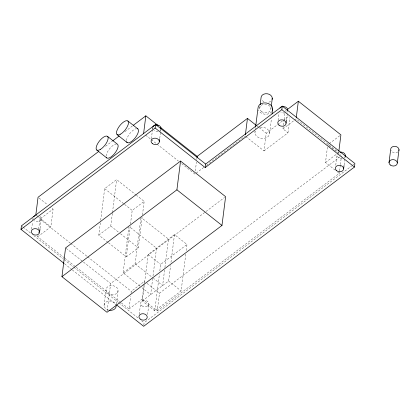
<?xml version="1.0" encoding="UTF-8"?>
<svg xmlns="http://www.w3.org/2000/svg" width="420" height="420" viewBox="0 0 420 420"><rect width="100%" height="100%" fill="white"/><g stroke="black" fill="none" stroke-linecap="round" stroke-linejoin="round"><path stroke-width="0.32" stroke-dasharray="2.1 1.58" d="M31.605 229.189L32.487 222.238M32.807 219.707L32.965 218.442A4.169 3.203 7.2 0 0 33.128 219.282M64.36 257.885L37.663 236.791L37.826 235.526M38.147 232.995L38.304 231.73M38.624 229.204L39.9 219.093L53.072 209.139L50.573 207.16M40.079 228.212L41.276 218.731M37.663 236.791L50.841 226.837L53.072 209.139M107.966 242.366L98.789 235.111L100.338 222.852M100.664 220.269L104.659 188.659L116.634 179.608L136.012 194.922M98.789 235.111L110.764 226.06L112.397 213.161M112.476 212.515L116.634 179.608M104.029 305.487L105.987 290M107.163 311.015L110.633 283.537L224.558 197.463M116.398 303.97L118.109 290.419M139.939 286.146L123.113 272.843L128.898 227.036M108.481 242.765L126.326 256.872L130.158 226.548M130.483 223.97L132.195 210.42L144.17 201.369L136.521 195.326M121.338 302.915L129.04 308.999L130.636 296.363M131.035 293.202L131.271 291.302L144.448 281.353L144.207 283.248M123.113 272.843L135.088 263.797L140.873 217.991M151.368 138.705L152.486 129.859M152.565 129.224L152.728 127.964M126.326 256.872L138.301 247.826L142.133 217.502M142.459 214.919L144.17 201.369M159.763 138.359L160.561 132.037M160.64 131.407L160.881 129.512M139.251 314.26L140.611 303.513M129.04 308.999L142.212 299.045L144.128 283.878M185.777 254.153L181.13 290.929L154.78 310.832L142.265 300.941L144.302 284.812M144.627 282.23L148.134 254.489L174.484 234.581L187 244.472L186.102 251.57M143.813 325.122L144.113 322.765L351.755 165.89M147.567 314.543L148.922 303.802M152.686 278.476L150.649 294.609L141.981 287.758M153.011 275.898L156.518 248.157L129.491 226.795M154.78 310.832L159.427 274.06M159.836 270.832L160.65 264.38L187 244.472M142.212 299.045L157.232 310.916L159.469 293.223L339.938 156.875M164.582 270.076L162.624 285.558L153.447 278.303M164.908 267.493L168.494 239.106L141.466 217.749M142.265 300.941L168.614 281.038L170.567 265.55M170.977 262.327L174.484 234.581M195.321 170.929L196.439 162.078M196.76 159.553L196.917 158.287M254.898 132.636L255.061 131.355M255.386 128.793L255.549 127.512M259.707 108.36L260.096 105.273M245.732 136.49L263.996 150.922L266.233 133.229L277.169 124.966M270.963 108.748L271.199 106.895M269.619 133.14L271.483 118.414M278.082 120.367L279.043 112.781M263.996 150.922L287.952 132.825L282.944 128.872L283.343 125.711M283.421 125.076L284.062 120.02M284.141 119.39L284.939 113.069M286.556 119.39L287.516 111.804M287.952 132.825L289.868 117.658M335.192 170.163L325.5 162.503L327.658 145.441M335.743 165.239L337.019 155.127M157.232 310.916L339.271 173.387L339.507 171.491M339.591 170.856L340.305 165.17M340.389 164.535L341.423 156.319M344.132 164.892L345.172 156.676M105.551 146.276L112.355 141.136M124.908 131.649L132.237 126.11M203.737 167.428L194.922 174.09L181.067 163.139M206.33 165.47L245.222 136.085M285.18 111.174L286.193 110.408M277.688 124.572L282.896 120.64M283.416 120.246L288.104 116.702M282.944 128.872L294.089 120.451M294.599 120.067L296.116 118.918L338.678 152.549M327.737 144.805L328.75 144.044M329.259 143.661L339.895 135.618M325.5 162.503L337.664 153.316M352.28 165.491L353.845 164.304M328.755 145.614L340.993 155.284M337.738 172.174L339.271 173.387M257.098 126.011L258.62 127.213M259.13 127.612L266.233 133.229M145.656 135.151L150.791 139.209M151.3 139.613L156.434 143.672M156.949 144.076L178.5 161.112M104.659 188.659L124.037 203.973M124.546 204.372L132.195 210.42M148.134 254.489L160.65 264.38M110.764 226.06L118.414 232.108M120.456 233.72L138.301 247.826M168.614 281.038L181.13 290.929M135.088 263.797L152.938 277.904M39.055 198.061L47.565 204.787M146.953 283.327L159.469 293.223M36.818 215.754L38.32 216.946M38.824 217.34L50.841 226.837M39.9 219.093L70.187 243.028M70.702 243.432L87.129 256.415M87.638 256.82L131.271 291.302M66.087 248.33L82.982 261.686M83.496 262.091L110.633 283.537M64.869 258.29L75.653 266.81M76.167 267.215L120.823 302.51M21.446 225.823L22.475 226.632M22.985 227.041L31.201 233.531M33.763 235.557L63.535 259.082M64.045 259.486L73.285 266.789M73.799 267.194L118.451 302.484M118.965 302.888L137.954 317.898M141.545 320.738L144.113 322.765M64.627 263.839L71.809 269.519M72.324 269.923L115.952 304.4M108.654 310.17A6.085 4.667 7.2 0 1 105.709 302.232A6.085 4.667 7.2 0 1 115.915 304.684M126.473 140.579A8.689 3.449 -51.7 0 1 135.786 128.756M106.113 156.004A8.689 3.449 -51.7 0 1 110.087 148.176A8.689 3.449 -51.7 0 1 116.587 143.96M260.201 127.323A7.387 5.665 7.2 0 1 269.577 132.647A7.387 5.665 7.2 0 1 261.781 138.537A7.387 5.665 7.2 0 1 255.108 131.171M271.787 111.62A7.387 5.665 7.2 0 1 264.852 114.203A7.387 5.665 7.2 0 1 258.473 110.266M270.732 101.262A5.649 4.331 7.2 0 1 268.238 102.302M263.954 101.719A5.649 4.331 7.2 0 1 261.849 100.055M160.529 129.838A4.169 3.203 7.2 0 1 159.889 130.478M158.046 131.245A4.169 3.203 7.2 0 1 154.009 130.279M152.891 128.798A4.169 3.203 7.2 0 1 152.843 127.134M39.995 216.416A4.169 3.203 7.2 0 1 40.126 220.962A4.169 3.203 7.2 0 1 34.246 220.757M35.957 215.444A4.169 3.203 7.2 0 1 37.028 215.371M287.243 111.494A4.169 3.203 7.2 0 1 286.603 112.14M284.76 112.907A4.169 3.203 7.2 0 1 280.723 111.935M344.82 157.001A4.169 3.203 7.2 0 1 344.18 157.642M342.342 158.408A4.169 3.203 7.2 0 1 337.134 154.297M338.173 152.896A4.169 3.203 7.2 0 1 339.019 152.413M397.845 151.924A4.169 3.203 7.2 0 1 390.852 150.239M107.856 293.375A6.085 4.667 7.2 0 0 117.936 291.627A6.085 4.667 7.2 0 0 110.35 285.626A6.085 4.667 7.2 0 0 107.856 293.375M261.44 111.494A5.649 4.331 7.2 0 0 270.806 109.872A5.649 4.331 7.2 0 0 263.755 104.302A5.649 4.331 7.2 0 0 261.44 111.494M141.892 305.828A4.169 3.203 7.2 0 0 148.806 304.626A4.169 3.203 7.2 0 0 143.603 300.515A4.169 3.203 7.2 0 0 141.892 305.828"/><path stroke-width="0.63" d="M64.113 263.435L21 229.362L21.446 225.823L155.578 124.483L205.648 164.052L205.202 167.591L155.132 128.021L155.578 124.483M35.821 214.966L38.052 197.269L98.747 151.41M39.601 232.003L40 228.842M61.94 276.685L65.573 247.926L180.547 161.065L225.608 196.675L221.975 225.43L107 312.296L61.94 276.685L176.915 189.819L180.547 161.065M143.603 133.529L145.84 115.836L158.156 125.57M159.364 141.519L159.684 138.994M197.001 157.657L197.159 156.392L247.459 118.388L256.084 125.207M245.385 134.82L247.459 118.388M255.628 126.871L257.975 108.302A7.387 5.665 7.2 0 1 266.133 102.947A7.387 5.665 7.2 0 1 272.486 110.276M260.174 104.654L261.035 97.855A5.649 4.331 7.2 0 1 267.272 93.76A5.649 4.331 7.2 0 1 272.129 99.361M271.273 106.276L272.291 98.243M272.05 113.93L272.695 108.811M205.202 167.591L281.846 109.683L282.298 106.145L354.895 163.517L354.443 167.055L143.666 326.303L116.461 304.805M286.078 123.181L286.477 120.02M296.279 117.653L298.352 101.22L340.909 134.857L338.835 151.284M343.655 168.683L344.054 165.522M345.172 156.676L345.329 155.41M389.009 162.677L390.689 149.404A4.169 3.203 7.2 0 1 395.294 146.381A4.169 3.203 7.2 0 1 398.885 150.518M397.325 162.965L399 149.693M112.875 140.737L119.154 135.996M133.282 125.323L145.84 115.836M21 229.362L155.132 128.021M205.648 164.052L282.298 106.145M287.711 109.258L298.352 101.22M281.846 109.683L354.443 167.055M160.724 127.596L197.159 156.392M127.859 120.981L137.87 128.893M117.107 134.636L127.118 142.548M176.915 189.819L221.975 225.43M107.473 136.348L117.49 144.26A8.689 3.449 -51.7 0 1 114.182 154.03A8.689 3.449 -51.7 0 1 106.244 157.185M96.768 150.034L106.78 157.946M116.156 305.902A6.085 4.667 7.2 0 1 109.169 310.275M136.983 128.583A8.689 3.449 -51.7 0 1 135.224 137.828A8.689 3.449 -51.7 0 1 126.593 141.771M152.843 127.134A4.169 3.203 7.2 0 1 154.723 125.249M155.72 124.961A4.169 3.203 7.2 0 1 160.923 129.077M33.474 216.857A4.169 3.203 7.2 0 1 34.965 215.733M279.951 108.035A4.169 3.203 7.2 0 1 281.442 106.911M282.434 106.622A4.169 3.203 7.2 0 1 287.637 110.733M340.011 152.124A4.169 3.203 7.2 0 1 345.214 156.24M120.608 134.127A8.689 3.449 -51.7 0 0 128.378 121.758A8.689 3.449 -51.7 0 0 118.456 127.538A8.689 3.449 -51.7 0 0 120.608 134.127M100.296 149.478A8.689 3.449 -51.7 0 0 108.008 137.109A8.689 3.449 -51.7 0 0 98.059 142.978A8.689 3.449 -51.7 0 0 100.296 149.478M152.334 143.551A4.169 3.203 7.2 0 0 159.243 142.349A4.169 3.203 7.2 0 0 154.04 138.238A4.169 3.203 7.2 0 0 152.334 143.551M32.571 234.029A4.169 3.203 7.2 0 0 39.485 232.827A4.169 3.203 7.2 0 0 34.277 228.716A4.169 3.203 7.2 0 0 32.571 234.029M140.217 319.1A4.169 3.203 7.2 0 0 147.126 317.903A4.169 3.203 7.2 0 0 141.923 313.787A4.169 3.203 7.2 0 0 140.217 319.1M279.048 125.207A4.169 3.203 7.2 0 0 285.962 124.005A4.169 3.203 7.2 0 0 280.754 119.894A4.169 3.203 7.2 0 0 279.048 125.207M336.625 170.714A4.169 3.203 7.2 0 0 343.539 169.512A4.169 3.203 7.2 0 0 338.336 165.396A4.169 3.203 7.2 0 0 336.625 170.714M390.29 164.992A4.169 3.203 7.2 0 0 397.205 163.79A4.169 3.203 7.2 0 0 392.002 159.679A4.169 3.203 7.2 0 0 390.29 164.992"/></g></svg>
